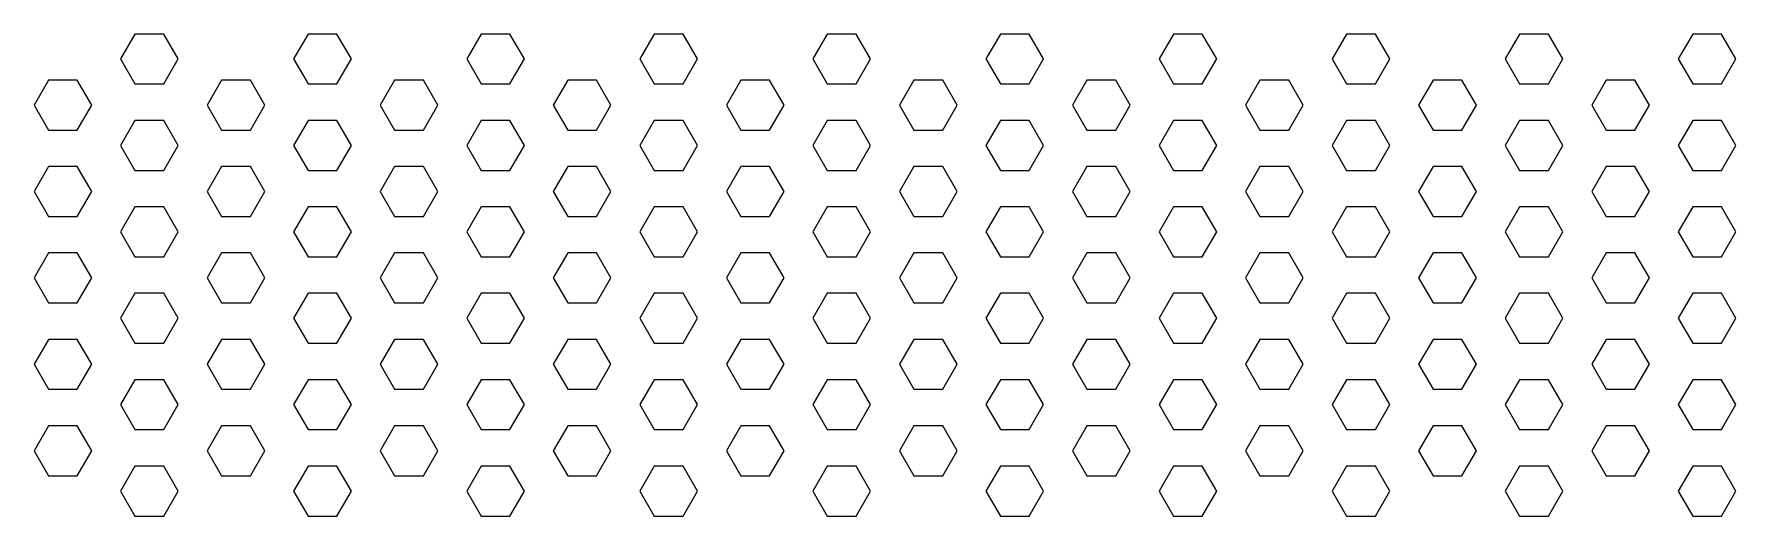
# Model space of a CAD drawing. Header units: millimetres. Extents: x 43.3 to 83.3, y 94.2 to 164.2.
# Drawn here: x 71.7 to 73.175, y 102.786 to 103.205 of the extents above; entities that cross this region are included whole.
import ezdxf

# ---------------------------------------------------------------- set-up
doc = ezdxf.new("R2010")
doc.units = ezdxf.units.MM
doc.layers.add('Alt Rasters', color=140, linetype='Continuous')

msp = doc.modelspace()

# ---------------------------------------------------------------- linework, layer by layer
at = {"layer": 'Alt Rasters'}
for p, q in [((71.7875, 103.2047), (71.775, 103.1831)), ((71.8125, 103.2047), (71.7875, 103.2047)), ((71.825, 103.1831), (71.8125, 103.2047)), ((71.9375, 103.2047), (71.925, 103.1831)), ((71.9625, 103.2047), (71.9375, 103.2047)), ((71.975, 103.1831), (71.9625, 103.2047)), ((72.0875, 103.2047), (72.075, 103.1831)), ((72.1125, 103.2047), (72.0875, 103.2047)), ((72.125, 103.1831), (72.1125, 103.2047)), ((72.2375, 103.2047), (72.225, 103.1831)), ((72.2625, 103.2047), (72.2375, 103.2047)), ((72.275, 103.1831), (72.2625, 103.2047)), ((72.3875, 103.2047), (72.375, 103.1831)), ((72.4125, 103.2047), (72.3875, 103.2047)), ((72.425, 103.1831), (72.4125, 103.2047)), ((72.5375, 103.2047), (72.525, 103.1831)), ((72.5625, 103.2047), (72.5375, 103.2047)), ((72.575, 103.1831), (72.5625, 103.2047)), ((72.6875, 103.2047), (72.675, 103.1831)), ((72.7125, 103.2047), (72.6875, 103.2047)), ((72.725, 103.1831), (72.7125, 103.2047)), ((72.8375, 103.2047), (72.825, 103.1831)), ((72.8625, 103.2047), (72.8375, 103.2047)), ((72.875, 103.1831), (72.8625, 103.2047)), ((72.9875, 103.2047), (72.975, 103.1831)), ((73.0125, 103.2047), (72.9875, 103.2047)), ((73.025, 103.1831), (73.0125, 103.2047)), ((73.1375, 103.2047), (73.125, 103.1831)), ((73.1625, 103.2047), (73.1375, 103.2047)), ((73.175, 103.1831), (73.1625, 103.2047)), ((71.775, 103.1831), (71.7875, 103.1614)), ((71.8125, 103.1614), (71.825, 103.1831)), ((71.925, 103.1831), (71.9375, 103.1614)), ((71.9625, 103.1614), (71.975, 103.1831)), ((72.075, 103.1831), (72.0875, 103.1614)), ((72.1125, 103.1614), (72.125, 103.1831)), ((72.225, 103.1831), (72.2375, 103.1614)), ((72.2625, 103.1614), (72.275, 103.1831)), ((72.375, 103.1831), (72.3875, 103.1614)), ((72.4125, 103.1614), (72.425, 103.1831)), ((72.525, 103.1831), (72.5375, 103.1614)), ((72.5625, 103.1614), (72.575, 103.1831)), ((72.675, 103.1831), (72.6875, 103.1614)), ((72.7125, 103.1614), (72.725, 103.1831)), ((72.825, 103.1831), (72.8375, 103.1614)), ((72.8625, 103.1614), (72.875, 103.1831)), ((72.975, 103.1831), (72.9875, 103.1614)), ((73.0125, 103.1614), (73.025, 103.1831)), ((73.125, 103.1831), (73.1375, 103.1614)), ((73.1625, 103.1614), (73.175, 103.1831)), ((71.7125, 103.1647), (71.7, 103.1431)), ((71.7375, 103.1647), (71.7125, 103.1647)), ((71.75, 103.1431), (71.7375, 103.1647)), ((71.8625, 103.1647), (71.85, 103.1431)), ((71.8875, 103.1647), (71.8625, 103.1647)), ((71.9, 103.1431), (71.8875, 103.1647)), ((72.0125, 103.1647), (72, 103.1431)), ((72.0375, 103.1647), (72.0125, 103.1647)), ((72.05, 103.1431), (72.0375, 103.1647)), ((72.1625, 103.1647), (72.15, 103.1431)), ((72.1875, 103.1647), (72.1625, 103.1647)), ((72.2, 103.1431), (72.1875, 103.1647)), ((72.3125, 103.1647), (72.3, 103.1431)), ((72.3375, 103.1647), (72.3125, 103.1647)), ((72.35, 103.1431), (72.3375, 103.1647)), ((72.4625, 103.1647), (72.45, 103.1431)), ((72.4875, 103.1647), (72.4625, 103.1647)), ((72.5, 103.1431), (72.4875, 103.1647)), ((72.6125, 103.1647), (72.6, 103.1431)), ((72.6375, 103.1647), (72.6125, 103.1647)), ((72.65, 103.1431), (72.6375, 103.1647)), ((72.7625, 103.1647), (72.75, 103.1431)), ((72.7875, 103.1647), (72.7625, 103.1647)), ((72.8, 103.1431), (72.7875, 103.1647)), ((72.9125, 103.1647), (72.9, 103.1431)), ((72.9375, 103.1647), (72.9125, 103.1647)), ((72.95, 103.1431), (72.9375, 103.1647)), ((73.0625, 103.1647), (73.05, 103.1431)), ((73.0875, 103.1647), (73.0625, 103.1647)), ((73.1, 103.1431), (73.0875, 103.1647)), ((71.7875, 103.1614), (71.8125, 103.1614)), ((71.9375, 103.1614), (71.9625, 103.1614)), ((72.0875, 103.1614), (72.1125, 103.1614)), ((72.2375, 103.1614), (72.2625, 103.1614)), ((72.3875, 103.1614), (72.4125, 103.1614)), ((72.5375, 103.1614), (72.5625, 103.1614)), ((72.6875, 103.1614), (72.7125, 103.1614)), ((72.8375, 103.1614), (72.8625, 103.1614)), ((72.9875, 103.1614), (73.0125, 103.1614)), ((73.1375, 103.1614), (73.1625, 103.1614)), ((71.7, 103.1431), (71.7125, 103.1214)), ((71.7375, 103.1214), (71.75, 103.1431)), ((71.85, 103.1431), (71.8625, 103.1214)), ((71.8875, 103.1214), (71.9, 103.1431)), ((72, 103.1431), (72.0125, 103.1214)), ((72.0375, 103.1214), (72.05, 103.1431)), ((72.15, 103.1431), (72.1625, 103.1214)), ((72.1875, 103.1214), (72.2, 103.1431)), ((72.3, 103.1431), (72.3125, 103.1214)), ((72.3375, 103.1214), (72.35, 103.1431)), ((72.45, 103.1431), (72.4625, 103.1214)), ((72.4875, 103.1214), (72.5, 103.1431)), ((72.6, 103.1431), (72.6125, 103.1214)), ((72.6375, 103.1214), (72.65, 103.1431)), ((72.75, 103.1431), (72.7625, 103.1214)), ((72.7875, 103.1214), (72.8, 103.1431)), ((72.9, 103.1431), (72.9125, 103.1214)), ((72.9375, 103.1214), (72.95, 103.1431)), ((73.05, 103.1431), (73.0625, 103.1214)), ((73.0875, 103.1214), (73.1, 103.1431)), ((71.7125, 103.1214), (71.7375, 103.1214)), ((71.7875, 103.1297), (71.775, 103.1081)), ((71.8125, 103.1297), (71.7875, 103.1297)), ((71.825, 103.1081), (71.8125, 103.1297)), ((71.8625, 103.1214), (71.8875, 103.1214)), ((71.9375, 103.1297), (71.925, 103.1081)), ((71.9625, 103.1297), (71.9375, 103.1297)), ((71.975, 103.1081), (71.9625, 103.1297)), ((72.0125, 103.1214), (72.0375, 103.1214)), ((72.0875, 103.1297), (72.075, 103.1081)), ((72.1125, 103.1297), (72.0875, 103.1297)), ((72.125, 103.1081), (72.1125, 103.1297)), ((72.1625, 103.1214), (72.1875, 103.1214)), ((72.2375, 103.1297), (72.225, 103.1081)), ((72.2625, 103.1297), (72.2375, 103.1297)), ((72.275, 103.1081), (72.2625, 103.1297)), ((72.3125, 103.1214), (72.3375, 103.1214)), ((72.3875, 103.1297), (72.375, 103.1081)), ((72.4125, 103.1297), (72.3875, 103.1297)), ((72.425, 103.1081), (72.4125, 103.1297)), ((72.4625, 103.1214), (72.4875, 103.1214)), ((72.5375, 103.1297), (72.525, 103.1081)), ((72.5625, 103.1297), (72.5375, 103.1297)), ((72.575, 103.1081), (72.5625, 103.1297)), ((72.6125, 103.1214), (72.6375, 103.1214)), ((72.6875, 103.1297), (72.675, 103.1081)), ((72.7125, 103.1297), (72.6875, 103.1297)), ((72.725, 103.1081), (72.7125, 103.1297)), ((72.7625, 103.1214), (72.7875, 103.1214)), ((72.8375, 103.1297), (72.825, 103.1081)), ((72.8625, 103.1297), (72.8375, 103.1297)), ((72.875, 103.1081), (72.8625, 103.1297)), ((72.9125, 103.1214), (72.9375, 103.1214)), ((72.9875, 103.1297), (72.975, 103.1081)), ((73.0125, 103.1297), (72.9875, 103.1297)), ((73.025, 103.1081), (73.0125, 103.1297)), ((73.0625, 103.1214), (73.0875, 103.1214)), ((73.1375, 103.1297), (73.125, 103.1081)), ((73.1625, 103.1297), (73.1375, 103.1297)), ((73.175, 103.1081), (73.1625, 103.1297)), ((71.775, 103.1081), (71.7875, 103.0864)), ((71.8125, 103.0864), (71.825, 103.1081)), ((71.925, 103.1081), (71.9375, 103.0864)), ((71.9625, 103.0864), (71.975, 103.1081)), ((72.075, 103.1081), (72.0875, 103.0864)), ((72.1125, 103.0864), (72.125, 103.1081)), ((72.225, 103.1081), (72.2375, 103.0864)), ((72.2625, 103.0864), (72.275, 103.1081)), ((72.375, 103.1081), (72.3875, 103.0864)), ((72.4125, 103.0864), (72.425, 103.1081)), ((72.525, 103.1081), (72.5375, 103.0864)), ((72.5625, 103.0864), (72.575, 103.1081)), ((72.675, 103.1081), (72.6875, 103.0864)), ((72.7125, 103.0864), (72.725, 103.1081)), ((72.825, 103.1081), (72.8375, 103.0864)), ((72.8625, 103.0864), (72.875, 103.1081)), ((72.975, 103.1081), (72.9875, 103.0864)), ((73.0125, 103.0864), (73.025, 103.1081)), ((73.125, 103.1081), (73.1375, 103.0864)), ((73.1625, 103.0864), (73.175, 103.1081)), ((71.7125, 103.0897), (71.7, 103.0681)), ((71.7375, 103.0897), (71.7125, 103.0897)), ((71.75, 103.0681), (71.7375, 103.0897)), ((71.8625, 103.0897), (71.85, 103.0681)), ((71.8875, 103.0897), (71.8625, 103.0897)), ((71.9, 103.0681), (71.8875, 103.0897)), ((72.0125, 103.0897), (72, 103.0681)), ((72.0375, 103.0897), (72.0125, 103.0897)), ((72.05, 103.0681), (72.0375, 103.0897)), ((72.1625, 103.0897), (72.15, 103.0681)), ((72.1875, 103.0897), (72.1625, 103.0897)), ((72.2, 103.0681), (72.1875, 103.0897)), ((72.3125, 103.0897), (72.3, 103.0681)), ((72.3375, 103.0897), (72.3125, 103.0897)), ((72.35, 103.0681), (72.3375, 103.0897)), ((72.4625, 103.0897), (72.45, 103.0681)), ((72.4875, 103.0897), (72.4625, 103.0897)), ((72.5, 103.0681), (72.4875, 103.0897)), ((72.6125, 103.0897), (72.6, 103.0681)), ((72.6375, 103.0897), (72.6125, 103.0897)), ((72.65, 103.0681), (72.6375, 103.0897)), ((72.7625, 103.0897), (72.75, 103.0681)), ((72.7875, 103.0897), (72.7625, 103.0897)), ((72.8, 103.0681), (72.7875, 103.0897)), ((72.9125, 103.0897), (72.9, 103.0681)), ((72.9375, 103.0897), (72.9125, 103.0897)), ((72.95, 103.0681), (72.9375, 103.0897)), ((73.0625, 103.0897), (73.05, 103.0681)), ((73.0875, 103.0897), (73.0625, 103.0897)), ((73.1, 103.0681), (73.0875, 103.0897)), ((71.7875, 103.0864), (71.8125, 103.0864)), ((71.9375, 103.0864), (71.9625, 103.0864)), ((72.0875, 103.0864), (72.1125, 103.0864)), ((72.2375, 103.0864), (72.2625, 103.0864)), ((72.3875, 103.0864), (72.4125, 103.0864)), ((72.5375, 103.0864), (72.5625, 103.0864)), ((72.6875, 103.0864), (72.7125, 103.0864)), ((72.8375, 103.0864), (72.8625, 103.0864)), ((72.9875, 103.0864), (73.0125, 103.0864)), ((73.1375, 103.0864), (73.1625, 103.0864)), ((71.7, 103.0681), (71.7125, 103.0464)), ((71.7375, 103.0464), (71.75, 103.0681)), ((71.85, 103.0681), (71.8625, 103.0464)), ((71.8875, 103.0464), (71.9, 103.0681)), ((72, 103.0681), (72.0125, 103.0464)), ((72.0375, 103.0464), (72.05, 103.0681)), ((72.15, 103.0681), (72.1625, 103.0464)), ((72.1875, 103.0464), (72.2, 103.0681)), ((72.3, 103.0681), (72.3125, 103.0464)), ((72.3375, 103.0464), (72.35, 103.0681)), ((72.45, 103.0681), (72.4625, 103.0464)), ((72.4875, 103.0464), (72.5, 103.0681)), ((72.6, 103.0681), (72.6125, 103.0464)), ((72.6375, 103.0464), (72.65, 103.0681)), ((72.75, 103.0681), (72.7625, 103.0464)), ((72.7875, 103.0464), (72.8, 103.0681)), ((72.9, 103.0681), (72.9125, 103.0464)), ((72.9375, 103.0464), (72.95, 103.0681)), ((73.05, 103.0681), (73.0625, 103.0464)), ((73.0875, 103.0464), (73.1, 103.0681)), ((71.7125, 103.0464), (71.7375, 103.0464)), ((71.7875, 103.0547), (71.775, 103.0331)), ((71.8125, 103.0547), (71.7875, 103.0547)), ((71.825, 103.0331), (71.8125, 103.0547)), ((71.8625, 103.0464), (71.8875, 103.0464)), ((71.9375, 103.0547), (71.925, 103.0331)), ((71.9625, 103.0547), (71.9375, 103.0547)), ((71.975, 103.0331), (71.9625, 103.0547)), ((72.0125, 103.0464), (72.0375, 103.0464)), ((72.0875, 103.0547), (72.075, 103.0331)), ((72.1125, 103.0547), (72.0875, 103.0547)), ((72.125, 103.0331), (72.1125, 103.0547)), ((72.1625, 103.0464), (72.1875, 103.0464)), ((72.2375, 103.0547), (72.225, 103.0331)), ((72.2625, 103.0547), (72.2375, 103.0547)), ((72.275, 103.0331), (72.2625, 103.0547)), ((72.3125, 103.0464), (72.3375, 103.0464)), ((72.3875, 103.0547), (72.375, 103.0331)), ((72.4125, 103.0547), (72.3875, 103.0547)), ((72.425, 103.0331), (72.4125, 103.0547)), ((72.4625, 103.0464), (72.4875, 103.0464)), ((72.5375, 103.0547), (72.525, 103.0331)), ((72.5625, 103.0547), (72.5375, 103.0547)), ((72.575, 103.0331), (72.5625, 103.0547)), ((72.6125, 103.0464), (72.6375, 103.0464)), ((72.6875, 103.0547), (72.675, 103.0331)), ((72.7125, 103.0547), (72.6875, 103.0547)), ((72.725, 103.0331), (72.7125, 103.0547)), ((72.7625, 103.0464), (72.7875, 103.0464)), ((72.8375, 103.0547), (72.825, 103.0331)), ((72.8625, 103.0547), (72.8375, 103.0547)), ((72.875, 103.0331), (72.8625, 103.0547)), ((72.9125, 103.0464), (72.9375, 103.0464)), ((72.9875, 103.0547), (72.975, 103.0331)), ((73.0125, 103.0547), (72.9875, 103.0547)), ((73.025, 103.0331), (73.0125, 103.0547)), ((73.0625, 103.0464), (73.0875, 103.0464)), ((73.1375, 103.0547), (73.125, 103.0331)), ((73.1625, 103.0547), (73.1375, 103.0547)), ((73.175, 103.0331), (73.1625, 103.0547)), ((71.775, 103.0331), (71.7875, 103.0114)), ((71.8125, 103.0114), (71.825, 103.0331)), ((71.925, 103.0331), (71.9375, 103.0114)), ((71.9625, 103.0114), (71.975, 103.0331)), ((72.075, 103.0331), (72.0875, 103.0114)), ((72.1125, 103.0114), (72.125, 103.0331)), ((72.225, 103.0331), (72.2375, 103.0114)), ((72.2625, 103.0114), (72.275, 103.0331)), ((72.375, 103.0331), (72.3875, 103.0114)), ((72.4125, 103.0114), (72.425, 103.0331)), ((72.525, 103.0331), (72.5375, 103.0114)), ((72.5625, 103.0114), (72.575, 103.0331)), ((72.675, 103.0331), (72.6875, 103.0114)), ((72.7125, 103.0114), (72.725, 103.0331)), ((72.825, 103.0331), (72.8375, 103.0114)), ((72.8625, 103.0114), (72.875, 103.0331)), ((72.975, 103.0331), (72.9875, 103.0114)), ((73.0125, 103.0114), (73.025, 103.0331)), ((73.125, 103.0331), (73.1375, 103.0114)), ((73.1625, 103.0114), (73.175, 103.0331)), ((71.7125, 103.0147), (71.7, 102.9931)), ((71.7375, 103.0147), (71.7125, 103.0147)), ((71.75, 102.9931), (71.7375, 103.0147)), ((71.8625, 103.0147), (71.85, 102.9931)), ((71.8875, 103.0147), (71.8625, 103.0147)), ((71.9, 102.9931), (71.8875, 103.0147)), ((72.0125, 103.0147), (72, 102.9931)), ((72.0375, 103.0147), (72.0125, 103.0147)), ((72.05, 102.9931), (72.0375, 103.0147)), ((72.1625, 103.0147), (72.15, 102.9931)), ((72.1875, 103.0147), (72.1625, 103.0147)), ((72.2, 102.9931), (72.1875, 103.0147)), ((72.3125, 103.0147), (72.3, 102.9931)), ((72.3375, 103.0147), (72.3125, 103.0147)), ((72.35, 102.9931), (72.3375, 103.0147)), ((72.4625, 103.0147), (72.45, 102.9931)), ((72.4875, 103.0147), (72.4625, 103.0147)), ((72.5, 102.9931), (72.4875, 103.0147)), ((72.6125, 103.0147), (72.6, 102.9931)), ((72.6375, 103.0147), (72.6125, 103.0147)), ((72.65, 102.9931), (72.6375, 103.0147)), ((72.7625, 103.0147), (72.75, 102.9931)), ((72.7875, 103.0147), (72.7625, 103.0147)), ((72.8, 102.9931), (72.7875, 103.0147)), ((72.9125, 103.0147), (72.9, 102.9931)), ((72.9375, 103.0147), (72.9125, 103.0147)), ((72.95, 102.9931), (72.9375, 103.0147)), ((73.0625, 103.0147), (73.05, 102.9931)), ((73.0875, 103.0147), (73.0625, 103.0147)), ((73.1, 102.9931), (73.0875, 103.0147)), ((71.7875, 103.0114), (71.8125, 103.0114)), ((71.9375, 103.0114), (71.9625, 103.0114)), ((72.0875, 103.0114), (72.1125, 103.0114)), ((72.2375, 103.0114), (72.2625, 103.0114)), ((72.3875, 103.0114), (72.4125, 103.0114)), ((72.5375, 103.0114), (72.5625, 103.0114)), ((72.6875, 103.0114), (72.7125, 103.0114)), ((72.8375, 103.0114), (72.8625, 103.0114)), ((72.9875, 103.0114), (73.0125, 103.0114)), ((73.1375, 103.0114), (73.1625, 103.0114)), ((71.7, 102.9931), (71.7125, 102.9714)), ((71.7375, 102.9714), (71.75, 102.9931)), ((71.85, 102.9931), (71.8625, 102.9714)), ((71.8875, 102.9714), (71.9, 102.9931)), ((72, 102.9931), (72.0125, 102.9714)), ((72.0375, 102.9714), (72.05, 102.9931)), ((72.15, 102.9931), (72.1625, 102.9714)), ((72.1875, 102.9714), (72.2, 102.9931)), ((72.3, 102.9931), (72.3125, 102.9714)), ((72.3375, 102.9714), (72.35, 102.9931)), ((72.45, 102.9931), (72.4625, 102.9714)), ((72.4875, 102.9714), (72.5, 102.9931)), ((72.6, 102.9931), (72.6125, 102.9714)), ((72.6375, 102.9714), (72.65, 102.9931)), ((72.75, 102.9931), (72.7625, 102.9714)), ((72.7875, 102.9714), (72.8, 102.9931)), ((72.9, 102.9931), (72.9125, 102.9714)), ((72.9375, 102.9714), (72.95, 102.9931)), ((73.05, 102.9931), (73.0625, 102.9714)), ((73.0875, 102.9714), (73.1, 102.9931)), ((71.7125, 102.9714), (71.7375, 102.9714)), ((71.7875, 102.9797), (71.775, 102.9581)), ((71.8125, 102.9797), (71.7875, 102.9797)), ((71.825, 102.9581), (71.8125, 102.9797)), ((71.8625, 102.9714), (71.8875, 102.9714)), ((71.9375, 102.9797), (71.925, 102.9581)), ((71.9625, 102.9797), (71.9375, 102.9797)), ((71.975, 102.9581), (71.9625, 102.9797)), ((72.0125, 102.9714), (72.0375, 102.9714)), ((72.0875, 102.9797), (72.075, 102.9581)), ((72.1125, 102.9797), (72.0875, 102.9797)), ((72.125, 102.9581), (72.1125, 102.9797)), ((72.1625, 102.9714), (72.1875, 102.9714)), ((72.2375, 102.9797), (72.225, 102.9581)), ((72.2625, 102.9797), (72.2375, 102.9797)), ((72.275, 102.9581), (72.2625, 102.9797)), ((72.3125, 102.9714), (72.3375, 102.9714)), ((72.3875, 102.9797), (72.375, 102.9581)), ((72.4125, 102.9797), (72.3875, 102.9797)), ((72.425, 102.9581), (72.4125, 102.9797)), ((72.4625, 102.9714), (72.4875, 102.9714)), ((72.5375, 102.9797), (72.525, 102.9581)), ((72.5625, 102.9797), (72.5375, 102.9797)), ((72.575, 102.9581), (72.5625, 102.9797)), ((72.6125, 102.9714), (72.6375, 102.9714)), ((72.6875, 102.9797), (72.675, 102.9581)), ((72.7125, 102.9797), (72.6875, 102.9797)), ((72.725, 102.9581), (72.7125, 102.9797)), ((72.7625, 102.9714), (72.7875, 102.9714)), ((72.8375, 102.9797), (72.825, 102.9581)), ((72.8625, 102.9797), (72.8375, 102.9797)), ((72.875, 102.9581), (72.8625, 102.9797)), ((72.9125, 102.9714), (72.9375, 102.9714)), ((72.9875, 102.9797), (72.975, 102.9581)), ((73.0125, 102.9797), (72.9875, 102.9797)), ((73.025, 102.9581), (73.0125, 102.9797)), ((73.0625, 102.9714), (73.0875, 102.9714)), ((73.1375, 102.9797), (73.125, 102.9581)), ((73.1625, 102.9797), (73.1375, 102.9797)), ((73.175, 102.9581), (73.1625, 102.9797)), ((71.775, 102.9581), (71.7875, 102.9364)), ((71.8125, 102.9364), (71.825, 102.9581)), ((71.925, 102.9581), (71.9375, 102.9364)), ((71.9625, 102.9364), (71.975, 102.9581)), ((72.075, 102.9581), (72.0875, 102.9364)), ((72.1125, 102.9364), (72.125, 102.9581)), ((72.225, 102.9581), (72.2375, 102.9364)), ((72.2625, 102.9364), (72.275, 102.9581)), ((72.375, 102.9581), (72.3875, 102.9364)), ((72.4125, 102.9364), (72.425, 102.9581)), ((72.525, 102.9581), (72.5375, 102.9364)), ((72.5625, 102.9364), (72.575, 102.9581)), ((72.675, 102.9581), (72.6875, 102.9364)), ((72.7125, 102.9364), (72.725, 102.9581)), ((72.825, 102.9581), (72.8375, 102.9364)), ((72.8625, 102.9364), (72.875, 102.9581)), ((72.975, 102.9581), (72.9875, 102.9364)), ((73.0125, 102.9364), (73.025, 102.9581)), ((73.125, 102.9581), (73.1375, 102.9364)), ((73.1625, 102.9364), (73.175, 102.9581)), ((71.7125, 102.9397), (71.7, 102.9181)), ((71.7375, 102.9397), (71.7125, 102.9397)), ((71.75, 102.9181), (71.7375, 102.9397)), ((71.7875, 102.9364), (71.8125, 102.9364)), ((71.8625, 102.9397), (71.85, 102.9181)), ((71.8875, 102.9397), (71.8625, 102.9397)), ((71.9, 102.9181), (71.8875, 102.9397)), ((71.9375, 102.9364), (71.9625, 102.9364)), ((72.0125, 102.9397), (72, 102.9181)), ((72.0375, 102.9397), (72.0125, 102.9397)), ((72.05, 102.9181), (72.0375, 102.9397)), ((72.0875, 102.9364), (72.1125, 102.9364)), ((72.1625, 102.9397), (72.15, 102.9181)), ((72.1875, 102.9397), (72.1625, 102.9397)), ((72.2, 102.9181), (72.1875, 102.9397)), ((72.2375, 102.9364), (72.2625, 102.9364)), ((72.3125, 102.9397), (72.3, 102.9181)), ((72.3375, 102.9397), (72.3125, 102.9397)), ((72.35, 102.9181), (72.3375, 102.9397)), ((72.3875, 102.9364), (72.4125, 102.9364)), ((72.4625, 102.9397), (72.45, 102.9181)), ((72.4875, 102.9397), (72.4625, 102.9397)), ((72.5, 102.9181), (72.4875, 102.9397)), ((72.5375, 102.9364), (72.5625, 102.9364)), ((72.6125, 102.9397), (72.6, 102.9181)), ((72.6375, 102.9397), (72.6125, 102.9397)), ((72.65, 102.9181), (72.6375, 102.9397)), ((72.6875, 102.9364), (72.7125, 102.9364)), ((72.7625, 102.9397), (72.75, 102.9181)), ((72.7875, 102.9397), (72.7625, 102.9397)), ((72.8, 102.9181), (72.7875, 102.9397)), ((72.8375, 102.9364), (72.8625, 102.9364)), ((72.9125, 102.9397), (72.9, 102.9181)), ((72.9375, 102.9397), (72.9125, 102.9397)), ((72.95, 102.9181), (72.9375, 102.9397)), ((72.9875, 102.9364), (73.0125, 102.9364)), ((73.0625, 102.9397), (73.05, 102.9181)), ((73.0875, 102.9397), (73.0625, 102.9397)), ((73.1, 102.9181), (73.0875, 102.9397)), ((73.1375, 102.9364), (73.1625, 102.9364)), ((71.7, 102.9181), (71.7125, 102.8964)), ((71.7375, 102.8964), (71.75, 102.9181)), ((71.85, 102.9181), (71.8625, 102.8964)), ((71.8875, 102.8964), (71.9, 102.9181)), ((72, 102.9181), (72.0125, 102.8964)), ((72.0375, 102.8964), (72.05, 102.9181)), ((72.15, 102.9181), (72.1625, 102.8964)), ((72.1875, 102.8964), (72.2, 102.9181)), ((72.3, 102.9181), (72.3125, 102.8964)), ((72.3375, 102.8964), (72.35, 102.9181)), ((72.45, 102.9181), (72.4625, 102.8964)), ((72.4875, 102.8964), (72.5, 102.9181)), ((72.6, 102.9181), (72.6125, 102.8964)), ((72.6375, 102.8964), (72.65, 102.9181)), ((72.75, 102.9181), (72.7625, 102.8964)), ((72.7875, 102.8964), (72.8, 102.9181)), ((72.9, 102.9181), (72.9125, 102.8964)), ((72.9375, 102.8964), (72.95, 102.9181)), ((73.05, 102.9181), (73.0625, 102.8964)), ((73.0875, 102.8964), (73.1, 102.9181)), ((71.7125, 102.8964), (71.7375, 102.8964)), ((71.7875, 102.9047), (71.775, 102.8831)), ((71.8125, 102.9047), (71.7875, 102.9047)), ((71.825, 102.8831), (71.8125, 102.9047)), ((71.8625, 102.8964), (71.8875, 102.8964)), ((71.9375, 102.9047), (71.925, 102.8831)), ((71.9625, 102.9047), (71.9375, 102.9047)), ((71.975, 102.8831), (71.9625, 102.9047)), ((72.0125, 102.8964), (72.0375, 102.8964)), ((72.0875, 102.9047), (72.075, 102.8831)), ((72.1125, 102.9047), (72.0875, 102.9047)), ((72.125, 102.8831), (72.1125, 102.9047)), ((72.1625, 102.8964), (72.1875, 102.8964)), ((72.2375, 102.9047), (72.225, 102.8831)), ((72.2625, 102.9047), (72.2375, 102.9047)), ((72.275, 102.8831), (72.2625, 102.9047)), ((72.3125, 102.8964), (72.3375, 102.8964)), ((72.3875, 102.9047), (72.375, 102.8831)), ((72.4125, 102.9047), (72.3875, 102.9047)), ((72.425, 102.8831), (72.4125, 102.9047)), ((72.4625, 102.8964), (72.4875, 102.8964)), ((72.5375, 102.9047), (72.525, 102.8831)), ((72.5625, 102.9047), (72.5375, 102.9047)), ((72.575, 102.8831), (72.5625, 102.9047)), ((72.6125, 102.8964), (72.6375, 102.8964)), ((72.6875, 102.9047), (72.675, 102.8831)), ((72.7125, 102.9047), (72.6875, 102.9047)), ((72.725, 102.8831), (72.7125, 102.9047)), ((72.7625, 102.8964), (72.7875, 102.8964)), ((72.8375, 102.9047), (72.825, 102.8831)), ((72.8625, 102.9047), (72.8375, 102.9047)), ((72.875, 102.8831), (72.8625, 102.9047)), ((72.9125, 102.8964), (72.9375, 102.8964)), ((72.9875, 102.9047), (72.975, 102.8831)), ((73.0125, 102.9047), (72.9875, 102.9047)), ((73.025, 102.8831), (73.0125, 102.9047)), ((73.0625, 102.8964), (73.0875, 102.8964)), ((73.1375, 102.9047), (73.125, 102.8831)), ((73.1625, 102.9047), (73.1375, 102.9047)), ((73.175, 102.8831), (73.1625, 102.9047)), ((71.775, 102.8831), (71.7875, 102.8614)), ((71.8125, 102.8614), (71.825, 102.8831)), ((71.925, 102.8831), (71.9375, 102.8614)), ((71.9625, 102.8614), (71.975, 102.8831)), ((72.075, 102.8831), (72.0875, 102.8614)), ((72.1125, 102.8614), (72.125, 102.8831)), ((72.225, 102.8831), (72.2375, 102.8614)), ((72.2625, 102.8614), (72.275, 102.8831)), ((72.375, 102.8831), (72.3875, 102.8614)), ((72.4125, 102.8614), (72.425, 102.8831)), ((72.525, 102.8831), (72.5375, 102.8614)), ((72.5625, 102.8614), (72.575, 102.8831)), ((72.675, 102.8831), (72.6875, 102.8614)), ((72.7125, 102.8614), (72.725, 102.8831)), ((72.825, 102.8831), (72.8375, 102.8614)), ((72.8625, 102.8614), (72.875, 102.8831)), ((72.975, 102.8831), (72.9875, 102.8614)), ((73.0125, 102.8614), (73.025, 102.8831)), ((73.125, 102.8831), (73.1375, 102.8614)), ((73.1625, 102.8614), (73.175, 102.8831)), ((71.7125, 102.8647), (71.7, 102.8431)), ((71.7375, 102.8647), (71.7125, 102.8647)), ((71.75, 102.8431), (71.7375, 102.8647)), ((71.7875, 102.8614), (71.8125, 102.8614)), ((71.8625, 102.8647), (71.85, 102.8431)), ((71.8875, 102.8647), (71.8625, 102.8647)), ((71.9, 102.8431), (71.8875, 102.8647)), ((71.9375, 102.8614), (71.9625, 102.8614)), ((72.0125, 102.8647), (72, 102.8431)), ((72.0375, 102.8647), (72.0125, 102.8647)), ((72.05, 102.8431), (72.0375, 102.8647)), ((72.0875, 102.8614), (72.1125, 102.8614)), ((72.1625, 102.8647), (72.15, 102.8431)), ((72.1875, 102.8647), (72.1625, 102.8647)), ((72.2, 102.8431), (72.1875, 102.8647)), ((72.2375, 102.8614), (72.2625, 102.8614)), ((72.3125, 102.8647), (72.3, 102.8431)), ((72.3375, 102.8647), (72.3125, 102.8647)), ((72.35, 102.8431), (72.3375, 102.8647)), ((72.3875, 102.8614), (72.4125, 102.8614)), ((72.4625, 102.8647), (72.45, 102.8431)), ((72.4875, 102.8647), (72.4625, 102.8647)), ((72.5, 102.8431), (72.4875, 102.8647)), ((72.5375, 102.8614), (72.5625, 102.8614)), ((72.6125, 102.8647), (72.6, 102.8431)), ((72.6375, 102.8647), (72.6125, 102.8647)), ((72.65, 102.8431), (72.6375, 102.8647)), ((72.6875, 102.8614), (72.7125, 102.8614)), ((72.7625, 102.8647), (72.75, 102.8431)), ((72.7875, 102.8647), (72.7625, 102.8647)), ((72.8, 102.8431), (72.7875, 102.8647)), ((72.8375, 102.8614), (72.8625, 102.8614)), ((72.9125, 102.8647), (72.9, 102.8431)), ((72.9375, 102.8647), (72.9125, 102.8647)), ((72.95, 102.8431), (72.9375, 102.8647)), ((72.9875, 102.8614), (73.0125, 102.8614)), ((73.0625, 102.8647), (73.05, 102.8431)), ((73.0875, 102.8647), (73.0625, 102.8647)), ((73.1, 102.8431), (73.0875, 102.8647)), ((73.1375, 102.8614), (73.1625, 102.8614)), ((71.7, 102.8431), (71.7125, 102.8214)), ((71.7375, 102.8214), (71.75, 102.8431)), ((71.85, 102.8431), (71.8625, 102.8214)), ((71.8875, 102.8214), (71.9, 102.8431)), ((72, 102.8431), (72.0125, 102.8214)), ((72.0375, 102.8214), (72.05, 102.8431)), ((72.15, 102.8431), (72.1625, 102.8214)), ((72.1875, 102.8214), (72.2, 102.8431)), ((72.3, 102.8431), (72.3125, 102.8214)), ((72.3375, 102.8214), (72.35, 102.8431)), ((72.45, 102.8431), (72.4625, 102.8214)), ((72.4875, 102.8214), (72.5, 102.8431)), ((72.6, 102.8431), (72.6125, 102.8214)), ((72.6375, 102.8214), (72.65, 102.8431)), ((72.75, 102.8431), (72.7625, 102.8214)), ((72.7875, 102.8214), (72.8, 102.8431)), ((72.9, 102.8431), (72.9125, 102.8214)), ((72.9375, 102.8214), (72.95, 102.8431)), ((73.05, 102.8431), (73.0625, 102.8214)), ((73.0875, 102.8214), (73.1, 102.8431)), ((71.7875, 102.8297), (71.775, 102.8081)), ((71.8125, 102.8297), (71.7875, 102.8297)), ((71.825, 102.8081), (71.8125, 102.8297)), ((71.9375, 102.8297), (71.925, 102.8081)), ((71.9625, 102.8297), (71.9375, 102.8297)), ((71.975, 102.8081), (71.9625, 102.8297)), ((72.0875, 102.8297), (72.075, 102.8081)), ((72.1125, 102.8297), (72.0875, 102.8297)), ((72.125, 102.8081), (72.1125, 102.8297)), ((72.2375, 102.8297), (72.225, 102.8081)), ((72.2625, 102.8297), (72.2375, 102.8297)), ((72.275, 102.8081), (72.2625, 102.8297)), ((72.3875, 102.8297), (72.375, 102.8081)), ((72.4125, 102.8297), (72.3875, 102.8297)), ((72.425, 102.8081), (72.4125, 102.8297)), ((72.5375, 102.8297), (72.525, 102.8081)), ((72.5625, 102.8297), (72.5375, 102.8297)), ((72.575, 102.8081), (72.5625, 102.8297)), ((72.6875, 102.8297), (72.675, 102.8081)), ((72.7125, 102.8297), (72.6875, 102.8297)), ((72.725, 102.8081), (72.7125, 102.8297)), ((72.8375, 102.8297), (72.825, 102.8081)), ((72.8625, 102.8297), (72.8375, 102.8297)), ((72.875, 102.8081), (72.8625, 102.8297)), ((72.9875, 102.8297), (72.975, 102.8081)), ((73.0125, 102.8297), (72.9875, 102.8297)), ((73.025, 102.8081), (73.0125, 102.8297)), ((73.1375, 102.8297), (73.125, 102.8081)), ((73.1625, 102.8297), (73.1375, 102.8297)), ((73.175, 102.8081), (73.1625, 102.8297)), ((71.7125, 102.8214), (71.7375, 102.8214)), ((71.775, 102.8081), (71.7875, 102.7864)), ((71.8125, 102.7864), (71.825, 102.8081)), ((71.8625, 102.8214), (71.8875, 102.8214)), ((71.925, 102.8081), (71.9375, 102.7864)), ((71.9625, 102.7864), (71.975, 102.8081)), ((72.0125, 102.8214), (72.0375, 102.8214)), ((72.075, 102.8081), (72.0875, 102.7864)), ((72.1125, 102.7864), (72.125, 102.8081)), ((72.1625, 102.8214), (72.1875, 102.8214)), ((72.225, 102.8081), (72.2375, 102.7864)), ((72.2625, 102.7864), (72.275, 102.8081)), ((72.3125, 102.8214), (72.3375, 102.8214)), ((72.375, 102.8081), (72.3875, 102.7864)), ((72.4125, 102.7864), (72.425, 102.8081)), ((72.4625, 102.8214), (72.4875, 102.8214)), ((72.525, 102.8081), (72.5375, 102.7864)), ((72.5625, 102.7864), (72.575, 102.8081)), ((72.6125, 102.8214), (72.6375, 102.8214)), ((72.675, 102.8081), (72.6875, 102.7864)), ((72.7125, 102.7864), (72.725, 102.8081)), ((72.7625, 102.8214), (72.7875, 102.8214)), ((72.825, 102.8081), (72.8375, 102.7864)), ((72.8625, 102.7864), (72.875, 102.8081)), ((72.9125, 102.8214), (72.9375, 102.8214)), ((72.975, 102.8081), (72.9875, 102.7864)), ((73.0125, 102.7864), (73.025, 102.8081)), ((73.0625, 102.8214), (73.0875, 102.8214)), ((73.125, 102.8081), (73.1375, 102.7864)), ((73.1625, 102.7864), (73.175, 102.8081)), ((71.7875, 102.7864), (71.8125, 102.7864)), ((71.9375, 102.7864), (71.9625, 102.7864)), ((72.0875, 102.7864), (72.1125, 102.7864)), ((72.2375, 102.7864), (72.2625, 102.7864)), ((72.3875, 102.7864), (72.4125, 102.7864)), ((72.5375, 102.7864), (72.5625, 102.7864)), ((72.6875, 102.7864), (72.7125, 102.7864)), ((72.8375, 102.7864), (72.8625, 102.7864)), ((72.9875, 102.7864), (73.0125, 102.7864)), ((73.1375, 102.7864), (73.1625, 102.7864))]:
    msp.add_line(p, q, dxfattribs=at)

doc.saveas('drawing.dxf')
